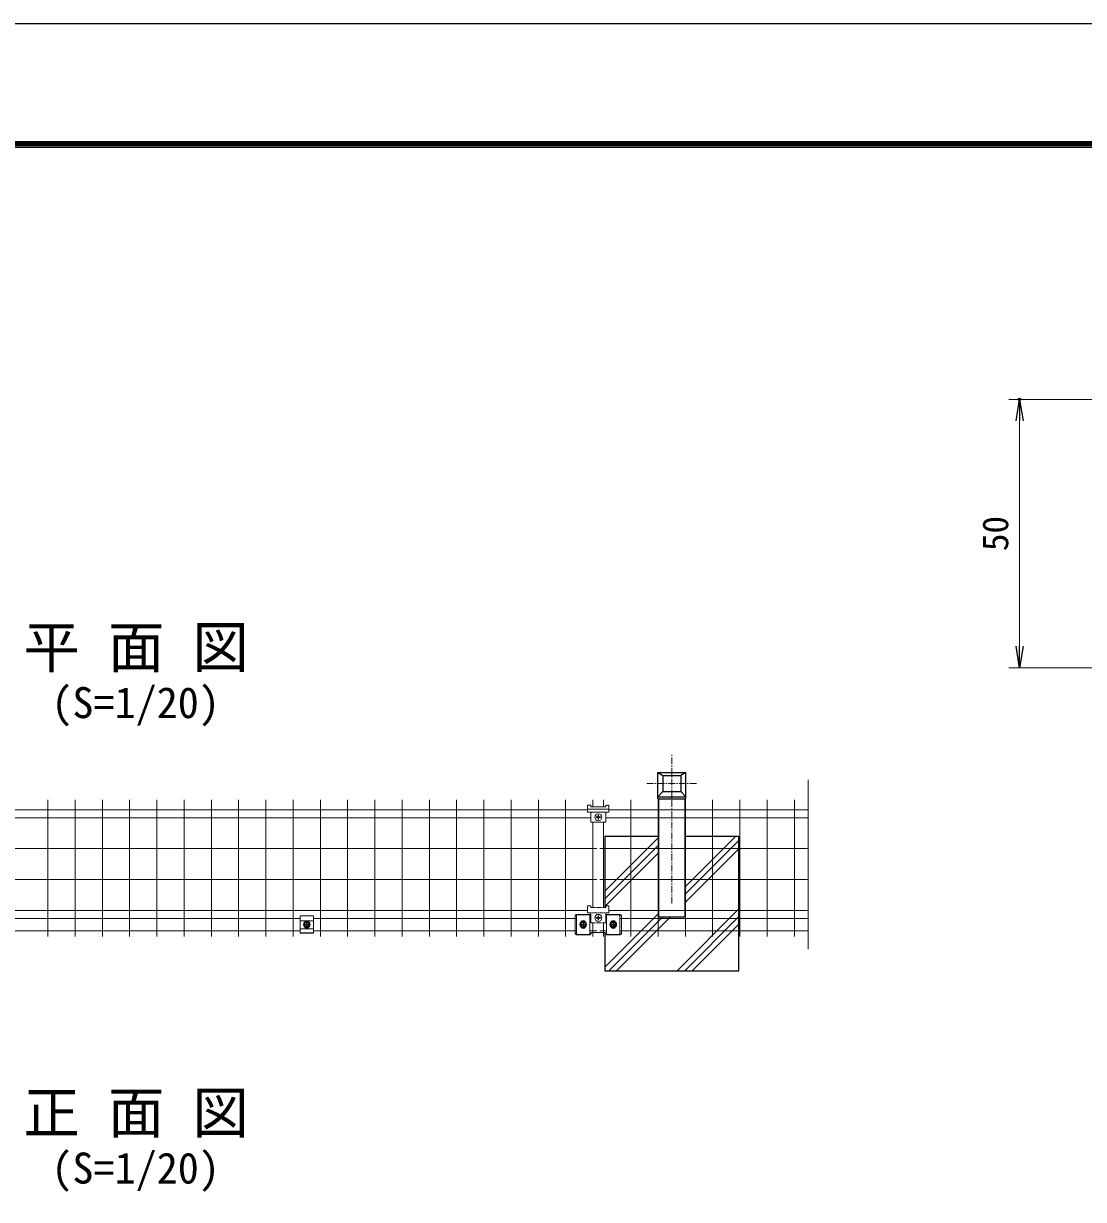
# Model space of a CAD drawing. Units: millimetres, scale not verified. Extents: x -4200 to 4200, y -2970 to 2970.
# Drawn here: x -2528 to -554, y 780 to 2970 of the extents above; entities that cross this region are included whole.
import ezdxf
from ezdxf.enums import TextEntityAlignment as Align

# ---------------------------------------------------------------- set-up
doc = ezdxf.new("R2010")
doc.units = ezdxf.units.MM
doc.header["$LTSCALE"] = 10
doc.header["$PDMODE"] = 32
doc.header["$PDSIZE"] = 5
doc.linetypes.add('USER1', pattern=[2, 1.25, -0.25, 0.25, -0.25])
doc.linetypes.add('USER3', pattern=[1.125, 0.75, -0.125, 0.125, -0.125])
for name, color, linetype, lineweight in [('0-0_D-TTL-TXT', 7, 'Continuous', 25), ('0-1_D-TTL', 7, 'Continuous', 25), ('0-2_D-BMK', 2, 'USER1', 13), ('0-3_D-STR2', 7, 'Continuous', 9), ('0-4_D-STR-DIM', 7, 'Continuous', 13), ('0-5_0', 7, 'Continuous', 25), ('0-8_D-STR3', 3, 'Continuous', 13), ('0-A_D-STR1', 1, 'Continuous', 25), ('0-C_D-DCR-HCH', 7, 'Continuous', 13), ('0-D_D-STR4', 7, 'Continuous', 25), ('0-E_D-STR5', 7, 'Continuous', 9)]:
    doc.layers.add(name, color=color, linetype=linetype, lineweight=lineweight)
doc.layers.add('0-6_DEFPOINTS', color=7, linetype='Continuous')
doc.styles.add('ＭＳ ゴシック', font='')
doc.styles.get('ＭＳ ゴシック').set_extended_font_data('MS Gothic')

# ---------------------------------------------------------------- blocks, each defined once
blk = doc.blocks.new('_OPEN')
at = {"layer": '0-5_0'}
blk.add_line((0, 0), (-10, 0), dxfattribs=at)
blk.add_lwpolyline([(-10, 1.667), (0, 0), (-10, -1.667)], dxfattribs=at)

msp = doc.modelspace()

# ---------------------------------------------------------------- linework, layer by layer
at = {"layer": '0-1_D-TTL', "color": 2}
msp.add_lwpolyline([(-4199.68, 2970.23), (4200.32, 2970.23), (4200.32, -2969.77), (-4199.68, -2969.77)], close=True, dxfattribs=at)
at = {"layer": '0-1_D-TTL'}
for points in [[(-3929.68, 2750.23), (3930.32, 2750.23), (3930.32, -2749.77), (-3929.68, -2749.77)], [(-3927.18, 2747.73), (3927.82, 2747.73), (3927.82, -2747.27), (-3927.18, -2747.27)], [(-3924.68, 2745.23), (3925.32, 2745.23), (3925.32, -2744.77), (-3924.68, -2744.77)], [(-3922.18, 2742.73), (3922.82, 2742.73), (3922.82, -2742.27), (-3922.18, -2742.27)], [(-3919.68, 2740.23), (3920.32, 2740.23), (3920.32, -2739.77), (-3919.68, -2739.77)]]:
    msp.add_lwpolyline(points, close=True, dxfattribs=at)
at = {"layer": '0-2_D-BMK'}
for p, q in [((-1320.62, 1330.92), (-1320.62, 1608.06)), ((-1366.96, 1554.57), (-1274.29, 1554.57))]:
    msp.add_line(p, q, dxfattribs=at)
at = {"layer": '0-3_D-STR2'}
msp.add_line((-1066.28, 1561.71), (-1066.28, 1245.84), dxfattribs=at)
at = {"layer": '0-4_D-STR-DIM'}
for p, q in [((-432.2, 2270.22), (-692.65, 2270.22)), ((-672.65, 1810.22), (-672.65, 2230.22)), ((-432.2, 1770.22), (-692.65, 1770.22))]:
    msp.add_line(p, q, dxfattribs=at)
at = {"layer": '0-6_DEFPOINTS'}
msp.add_point((-672.65, 2270.22), dxfattribs=at)
at = {"layer": '0-8_D-STR3'}
for p, q in [((-1477.63, 1514.19), (-1471.63, 1514.19)), ((-1477.63, 1514.19), (-1477.63, 1501.39)), ((-1471.63, 1514.19), (-1471.63, 1511.29)), ((-1443.63, 1514.19), (-1437.63, 1514.19)), ((-1443.63, 1514.19), (-1443.63, 1511.29)), ((-1437.63, 1514.19), (-1437.63, 1501.39)), ((-1477.63, 1506.89), (-1437.63, 1506.89)), ((-1477.63, 1501.39), (-1437.63, 1501.39)), ((-1471.63, 1511.29), (-1443.63, 1511.29)), ((-1471.63, 1501.39), (-1471.63, 1482.39)), ((-1461.1, 1492.39), (-1459.1, 1492.39)), ((-1461.1, 1491.39), (-1459.1, 1491.39)), ((-1458.1, 1495.39), (-1458.1, 1493.39)), ((-1458.1, 1488.39), (-1458.1, 1490.39)), ((-1457.1, 1495.39), (-1457.1, 1493.39)), ((-1457.1, 1488.39), (-1457.1, 1490.39)), ((-1454.1, 1492.39), (-1456.1, 1492.39)), ((-1454.1, 1491.39), (-1456.1, 1491.39)), ((-1454.07, 1492.39), (-1456.07, 1492.39)), ((-1443.6, 1501.39), (-1443.6, 1482.39)), ((-1471.63, 1482.39), (-1443.63, 1482.39)), ((-1477.63, 1326.69), (-1477.63, 1313.89)), ((-1471.63, 1326.69), (-1471.63, 1323.79)), ((-1443.63, 1326.69), (-1443.63, 1323.79)), ((-1437.63, 1326.69), (-1437.63, 1313.89)), ((-2013.14, 1275.72), (-2013.14, 1308.11)), ((-1988.14, 1298.91), (-2013.14, 1298.91)), ((-2001.04, 1295), (-2001.06, 1293.7)), ((-2001.04, 1295), (-2000.25, 1295)), ((-2000.25, 1295), (-2000.22, 1293.7)), ((-1500.64, 1308.85), (-1500.64, 1274.82)), ((-1498.07, 1308.55), (-1500.64, 1308.55)), ((-1472.64, 1310.85), (-1498.64, 1310.85)), ((-1498.14, 1308.03), (-1498.14, 1275.63)), ((-1496.14, 1310.03), (-1475.14, 1310.03)), ((-1486.03, 1294.99), (-1486.06, 1293.69)), ((-1486.03, 1294.99), (-1485.24, 1294.99)), ((-1485.24, 1294.99), (-1485.22, 1293.69)), ((-1471.63, 1308.55), (-1473.21, 1308.55)), ((-1473.14, 1308.03), (-1473.14, 1275.63)), ((-1471.63, 1313.89), (-1471.63, 1294.89)), ((-1461.1, 1304.89), (-1459.1, 1304.89)), ((-1461.1, 1303.89), (-1459.1, 1303.89)), ((-1458.1, 1307.89), (-1458.1, 1305.89)), ((-1458.1, 1300.89), (-1458.1, 1302.89)), ((-1457.1, 1307.89), (-1457.1, 1305.89)), ((-1457.1, 1300.89), (-1457.1, 1302.89)), ((-1454.1, 1304.89), (-1456.1, 1304.89)), ((-1454.1, 1303.89), (-1456.1, 1303.89)), ((-1443.6, 1313.89), (-1443.6, 1294.89)), ((-1443.6, 1308.55), (-1442.07, 1308.55)), ((-1442.64, 1310.85), (-1416.64, 1310.85)), ((-1442.14, 1308.03), (-1442.14, 1275.63)), ((-1440.14, 1310.03), (-1419.14, 1310.03)), ((-1430.03, 1294.99), (-1430.06, 1293.69)), ((-1430.03, 1294.99), (-1429.24, 1294.99)), ((-1429.24, 1294.99), (-1429.22, 1293.69)), ((-1417.21, 1308.55), (-1414.64, 1308.55)), ((-1417.14, 1308.03), (-1417.14, 1275.63)), ((-1414.64, 1308.85), (-1414.64, 1274.82)), ((-1988.14, 1283.93), (-2013.14, 1283.93)), ((-1988.14, 1276.64), (-2013.14, 1276.64)), ((-1988.14, 1275.72), (-2013.14, 1275.72)), ((-2002.49, 1292.26), (-2003.79, 1292.24)), ((-2003.79, 1292.24), (-2003.79, 1291.45)), ((-2002.49, 1291.43), (-2003.79, 1291.45)), ((-2001.04, 1288.7), (-2001.06, 1289.99)), ((-2001.04, 1288.7), (-2000.25, 1288.7)), ((-2000.25, 1288.7), (-2000.22, 1289.99)), ((-1998.79, 1291.43), (-1997.49, 1291.45)), ((-1498.07, 1275.12), (-1500.64, 1275.12)), ((-1472.64, 1272.82), (-1498.64, 1272.82)), ((-1496.14, 1273.63), (-1475.14, 1273.63)), ((-1487.49, 1292.25), (-1488.79, 1292.23)), ((-1488.79, 1292.23), (-1488.79, 1291.44)), ((-1487.49, 1291.42), (-1488.79, 1291.44)), ((-1486.03, 1288.69), (-1486.06, 1289.98)), ((-1486.03, 1288.69), (-1485.24, 1288.69)), ((-1485.24, 1288.69), (-1485.22, 1289.98)), ((-1483.79, 1291.42), (-1482.49, 1291.44)), ((-1470.64, 1275.12), (-1473.2, 1275.12)), ((-1444.64, 1277.12), (-1470.64, 1277.12)), ((-1470.64, 1277.12), (-1470.64, 1274.82)), ((-1444.64, 1277.12), (-1444.64, 1274.82)), ((-1444.64, 1275.12), (-1442.07, 1275.12)), ((-1442.64, 1272.82), (-1416.64, 1272.82)), ((-1440.14, 1273.63), (-1419.14, 1273.63)), ((-1431.49, 1292.25), (-1432.79, 1292.23)), ((-1432.79, 1292.23), (-1432.79, 1291.44)), ((-1431.49, 1291.42), (-1432.79, 1291.44)), ((-1430.03, 1288.69), (-1430.06, 1289.98)), ((-1430.03, 1288.69), (-1429.24, 1288.69)), ((-1429.24, 1288.69), (-1429.22, 1289.98)), ((-1427.79, 1291.42), (-1426.49, 1291.44)), ((-1417.2, 1275.12), (-1414.64, 1275.12))]:
    msp.add_line(p, q, dxfattribs=at)
at = {"layer": '0-8_D-STR3', "linetype": 'USER3'}
for p, q in [((-1477.63, 1326.69), (-1471.63, 1326.69)), ((-1471.63, 1323.79), (-1443.63, 1323.79)), ((-1443.63, 1326.69), (-1437.63, 1326.69)), ((-1477.63, 1313.89), (-1437.63, 1313.89)), ((-1471.63, 1294.89), (-1443.63, 1294.89))]:
    msp.add_line(p, q, dxfattribs=at)
at = {"layer": '0-8_D-STR3'}
for points in [[(-1988.14, 1275.72), (-1988.14, 1308.11), (-2013.14, 1308.11)], [(-1998.79, 1292.26), (-1997.49, 1292.24), (-1997.49, 1291.45)], [(-1483.79, 1292.25), (-1482.49, 1292.23), (-1482.49, 1291.44)], [(-1427.79, 1292.25), (-1426.49, 1292.23), (-1426.49, 1291.44)]]:
    msp.add_lwpolyline(points, dxfattribs=at)
for points in [[(-2000.64, 1297.6), (-2005.62, 1294.72), (-2005.62, 1288.97), (-2000.64, 1286.1), (-1995.66, 1288.97), (-1995.66, 1294.72)], [(-1485.64, 1297.59), (-1490.62, 1294.71), (-1490.62, 1288.96), (-1485.64, 1286.09), (-1480.66, 1288.96), (-1480.66, 1294.71)], [(-1429.64, 1297.59), (-1434.62, 1294.71), (-1434.62, 1288.96), (-1429.64, 1286.09), (-1424.66, 1288.96), (-1424.66, 1294.71)]]:
    msp.add_lwpolyline(points, close=True, dxfattribs=at)
for centre, radius in [((-1457.6, 1491.89), 6.5), ((-2000.64, 1291.85), 6.25), ((-2000.64, 1291.85), 4.39), ((-1485.64, 1291.84), 6.25), ((-1485.64, 1291.84), 4.39), ((-1457.6, 1304.39), 6.5), ((-1429.64, 1291.84), 6.25), ((-1429.64, 1291.84), 4.39)]:
    msp.add_circle(centre, radius, dxfattribs=at)
for centre, radius, start, end in [((-1461.1, 1491.89), 0.5, 90.00191, 270.0019), ((-1459.1, 1493.39), 1, 270.0019, 0.00191), ((-1459.1, 1490.39), 1, 0.0019, 90.0019), ((-1457.6, 1495.39), 0.5, 0.0019, 180.00189), ((-1456.1, 1493.39), 1, 180.0019, 270.0019), ((-1456.1, 1490.39), 1, 90.0019, 180.0019), ((-1454.1, 1491.89), 0.5, 270.00239, 90.00235), ((-1457.6, 1488.39), 0.5, 180.00192, 0.00191), ((-2002.55, 1293.75), 1.49, 270, 0), ((-1998.74, 1293.75), 1.49, 180, 270), ((-1498.64, 1308.85), 2, 90, 180), ((-1496.14, 1308.03), 2, 90, 180), ((-1485.64, 1295.34), 4, 22.71582, 157.28418), ((-1487.54, 1293.74), 1.49, 270, 0), ((-1483.73, 1293.74), 1.49, 180, 270), ((-1475.14, 1308.03), 2, 0, 90), ((-1472.64, 1308.85), 2, 59.67067, 90), ((-1461.1, 1304.39), 0.5, 90.00001, 270), ((-1459.1, 1305.89), 1, 270, 0.00001), ((-1459.1, 1302.89), 1, 0, 90), ((-1457.6, 1307.89), 0.5, 0, 179.99999), ((-1457.6, 1300.89), 0.5, 180.00002, 0.00001), ((-1456.1, 1305.89), 1, 180.00001, 270), ((-1456.1, 1302.89), 1, 90, 180.00001), ((-1454.1, 1304.39), 0.5, 270.00049, 90.00046), ((-1442.64, 1308.85), 2, 90, 118.68742), ((-1440.14, 1308.03), 2, 90, 180), ((-1429.64, 1295.34), 4, 22.71582, 157.28418), ((-1431.54, 1293.74), 1.49, 270, 0), ((-1427.73, 1293.74), 1.49, 180, 270), ((-1419.14, 1308.03), 2, 0, 90), ((-1416.64, 1308.85), 2, 0, 90), ((-2002.55, 1289.94), 1.49, 0, 90), ((-1998.74, 1289.94), 1.49, 90, 180), ((-1498.64, 1274.82), 2, 180, 270), ((-1496.14, 1275.63), 2, 180, 270), ((-1485.64, 1288.34), 4, 202.71582, 337.28418), ((-1487.54, 1289.93), 1.49, 0, 90), ((-1483.73, 1289.93), 1.49, 90, 180), ((-1475.14, 1275.63), 2, 270, 0), ((-1472.64, 1274.82), 2, 270, 0), ((-1442.64, 1274.82), 2, 180, 270), ((-1440.14, 1275.63), 2, 180, 270), ((-1429.64, 1288.34), 4, 202.71582, 337.28418), ((-1431.54, 1289.93), 1.49, 0, 90), ((-1427.73, 1289.93), 1.49, 90, 180), ((-1419.14, 1275.63), 2, 270, 0), ((-1416.64, 1274.82), 2, 270, 0)]:
    msp.add_arc(centre, radius, start, end, dxfattribs=at)
at = {"layer": '0-A_D-STR1'}
for p, q in [((-1346.82, 1575.26), (-1337.62, 1569.29)), ((-1337.62, 1569.29), (-1337.62, 1539.85)), ((-1294.42, 1575.26), (-1303.62, 1569.29)), ((-1294.42, 1526.38), (-1294.42, 1575.26)), ((-1337.62, 1539.85), (-1346.82, 1529.88)), ((-1337.62, 1539.85), (-1303.62, 1539.85)), ((-1303.62, 1539.85), (-1294.42, 1529.88)), ((-1346.82, 1529.88), (-1294.42, 1529.88)), ((-1346.82, 1526.38), (-1294.42, 1526.38)), ((-1345.62, 1526.38), (-1345.62, 1305.92)), ((-1295.62, 1305.92), (-1295.62, 1526.38)), ((-1295.62, 1305.92), (-1345.62, 1305.92))]:
    msp.add_line(p, q, dxfattribs=at)
for points in [[(-1346.82, 1526.38), (-1346.82, 1575.26), (-1294.42, 1575.26)], [(-1337.62, 1569.29), (-1303.62, 1569.29), (-1303.62, 1539.85)]]:
    msp.add_lwpolyline(points, dxfattribs=at)
at = {"layer": '0-C_D-DCR-HCH'}
for p, q in [((-1445.62, 1353.9), (-1345.62, 1453.9)), ((-1295.62, 1362.48), (-1202.18, 1455.92)), ((-1295.62, 1348.33), (-1195.62, 1448.33)), ((-1445.62, 1339.76), (-1345.62, 1439.76)), ((-1445.62, 1325.61), (-1345.62, 1425.61)), ((-1295.62, 1332.74), (-1195.62, 1432.74)), ((-1310.76, 1205.92), (-1195.62, 1321.06)), ((-1445.62, 1212.48), (-1345.62, 1312.48)), ((-1438.04, 1205.92), (-1338.04, 1305.92)), ((-1423.9, 1205.92), (-1323.9, 1305.92)), ((-1296.62, 1205.92), (-1195.62, 1306.91)), ((-1282.48, 1205.92), (-1195.62, 1292.77))]:
    msp.add_line(p, q, dxfattribs=at)
at = {"layer": '0-D_D-STR4'}
for points in [[(-1345.62, 1455.92), (-1445.62, 1455.92), (-1445.62, 1323.79)], [(-1445.62, 1276.12), (-1445.62, 1205.92), (-1195.62, 1205.92), (-1195.62, 1276.12), (-1195.62, 1455.92), (-1295.62, 1455.92)]]:
    msp.add_lwpolyline(points, dxfattribs=at)
at = {"layer": '0-E_D-STR5'}
for p, q in [((-2483.05, 1269.97), (-2483.05, 1524.33)), ((-2432.28, 1269.97), (-2432.28, 1524.33)), ((-2381.51, 1269.97), (-2381.51, 1524.33)), ((-2330.74, 1269.97), (-2330.74, 1524.33)), ((-2279.97, 1269.97), (-2279.97, 1524.33)), ((-2229.2, 1269.97), (-2229.2, 1524.33)), ((-2178.43, 1269.97), (-2178.43, 1524.33)), ((-2127.66, 1269.97), (-2127.66, 1524.33)), ((-2076.89, 1269.97), (-2076.89, 1524.33)), ((-2026.13, 1269.97), (-2026.13, 1524.33)), ((-1975.36, 1269.97), (-1975.36, 1524.33)), ((-1924.59, 1269.97), (-1924.59, 1524.33)), ((-1873.82, 1269.97), (-1873.82, 1524.33)), ((-1823.05, 1269.97), (-1823.05, 1524.33)), ((-1772.28, 1269.97), (-1772.28, 1524.33)), ((-1721.51, 1269.97), (-1721.51, 1524.33)), ((-1670.74, 1269.97), (-1670.74, 1524.33)), ((-1619.97, 1269.97), (-1619.97, 1524.33)), ((-1569.15, 1269.97), (-1569.15, 1524.33)), ((-1518.38, 1269.97), (-1518.38, 1524.33)), ((-1467.61, 1511.29), (-1467.61, 1524.33)), ((-1447.66, 1511.29), (-1447.66, 1524.33)), ((-1396.89, 1269.97), (-1396.89, 1524.33)), ((-1346.13, 1269.97), (-1346.13, 1524.33)), ((-1295.36, 1269.97), (-1295.36, 1524.33)), ((-1244.59, 1269.97), (-1244.59, 1524.33)), ((-1193.82, 1269.97), (-1193.82, 1524.33)), ((-1143.05, 1269.97), (-1143.05, 1524.33)), ((-1092.28, 1269.97), (-1092.28, 1524.33)), ((-1471.63, 1490.89), (-3443.6, 1490.89)), ((-1477.63, 1505.89), (-3437.63, 1505.89)), ((-1066.28, 1490.89), (-1443.6, 1490.89)), ((-1066.28, 1505.89), (-1437.63, 1505.89)), ((-1467.61, 1323.79), (-1467.61, 1482.39)), ((-1447.66, 1323.79), (-1447.66, 1482.39)), ((-1460.56, 1433.39), (-3454.58, 1433.39)), ((-1066.28, 1433.39), (-1454.55, 1433.39)), ((-1460.56, 1375.89), (-3454.58, 1375.89)), ((-1066.28, 1375.89), (-1454.55, 1375.89)), ((-1477.63, 1318.39), (-3437.63, 1318.39)), ((-1066.28, 1318.39), (-1437.63, 1318.39)), ((-2013.14, 1303.39), (-2648.14, 1303.39)), ((-1498.14, 1303.39), (-1988.14, 1303.39)), ((-1471.63, 1303.39), (-1473.14, 1303.39)), ((-1471.63, 1303.39), (-1473.14, 1303.39)), ((-1467.61, 1269.97), (-1467.61, 1294.89)), ((-1447.66, 1269.97), (-1447.66, 1294.89)), ((-1442.14, 1303.39), (-1443.6, 1303.39)), ((-1442.14, 1303.39), (-1443.6, 1303.39)), ((-1066.28, 1303.39), (-1417.14, 1303.39)), ((-2013.14, 1280.5), (-2648.14, 1280.5)), ((-1498.14, 1280.5), (-1988.14, 1280.5)), ((-1460.58, 1280.5), (-1473.14, 1280.5)), ((-1442.14, 1280.5), (-1454.58, 1280.5)), ((-1066.28, 1280.5), (-1417.14, 1280.5))]:
    msp.add_line(p, q, dxfattribs=at)

# ---------------------------------------------------------------- block references
at = {"layer": '0-4_D-STR-DIM', "xscale": 4, "yscale": 4}
for p, rotation in [((-672.65, 2270.22), 90), ((-672.65, 1770.22), 270)]:
    msp.add_blockref('_OPEN', p, dxfattribs=dict(at, rotation=rotation))

# ---------------------------------------------------------------- texts
at = {"layer": '0-0_D-TTL-TXT', "style": 'ＭＳ ゴシック'}
for s, height, p in [('平 面 図', 76.98, (-2528.54, 1747.06)), ('(S=1/20)', 57.7, (-2476.56, 1659.19)), ('正 面 図', 76.98, (-2528.54, 880.07)), ('(S=1/20)', 57.7, (-2476.56, 792.2))]:
    msp.add_text(s, height=height, dxfattribs=at).set_placement(p, align=Align.BOTTOM_LEFT)
at = {"layer": '0-4_D-STR-DIM', "style": 'ＭＳ ゴシック'}
msp.add_text('50', height=48.09, rotation=90, dxfattribs=at).set_placement((-679.4, 1987.6), align=Align.BOTTOM_LEFT)

doc.saveas('drawing.dxf')
